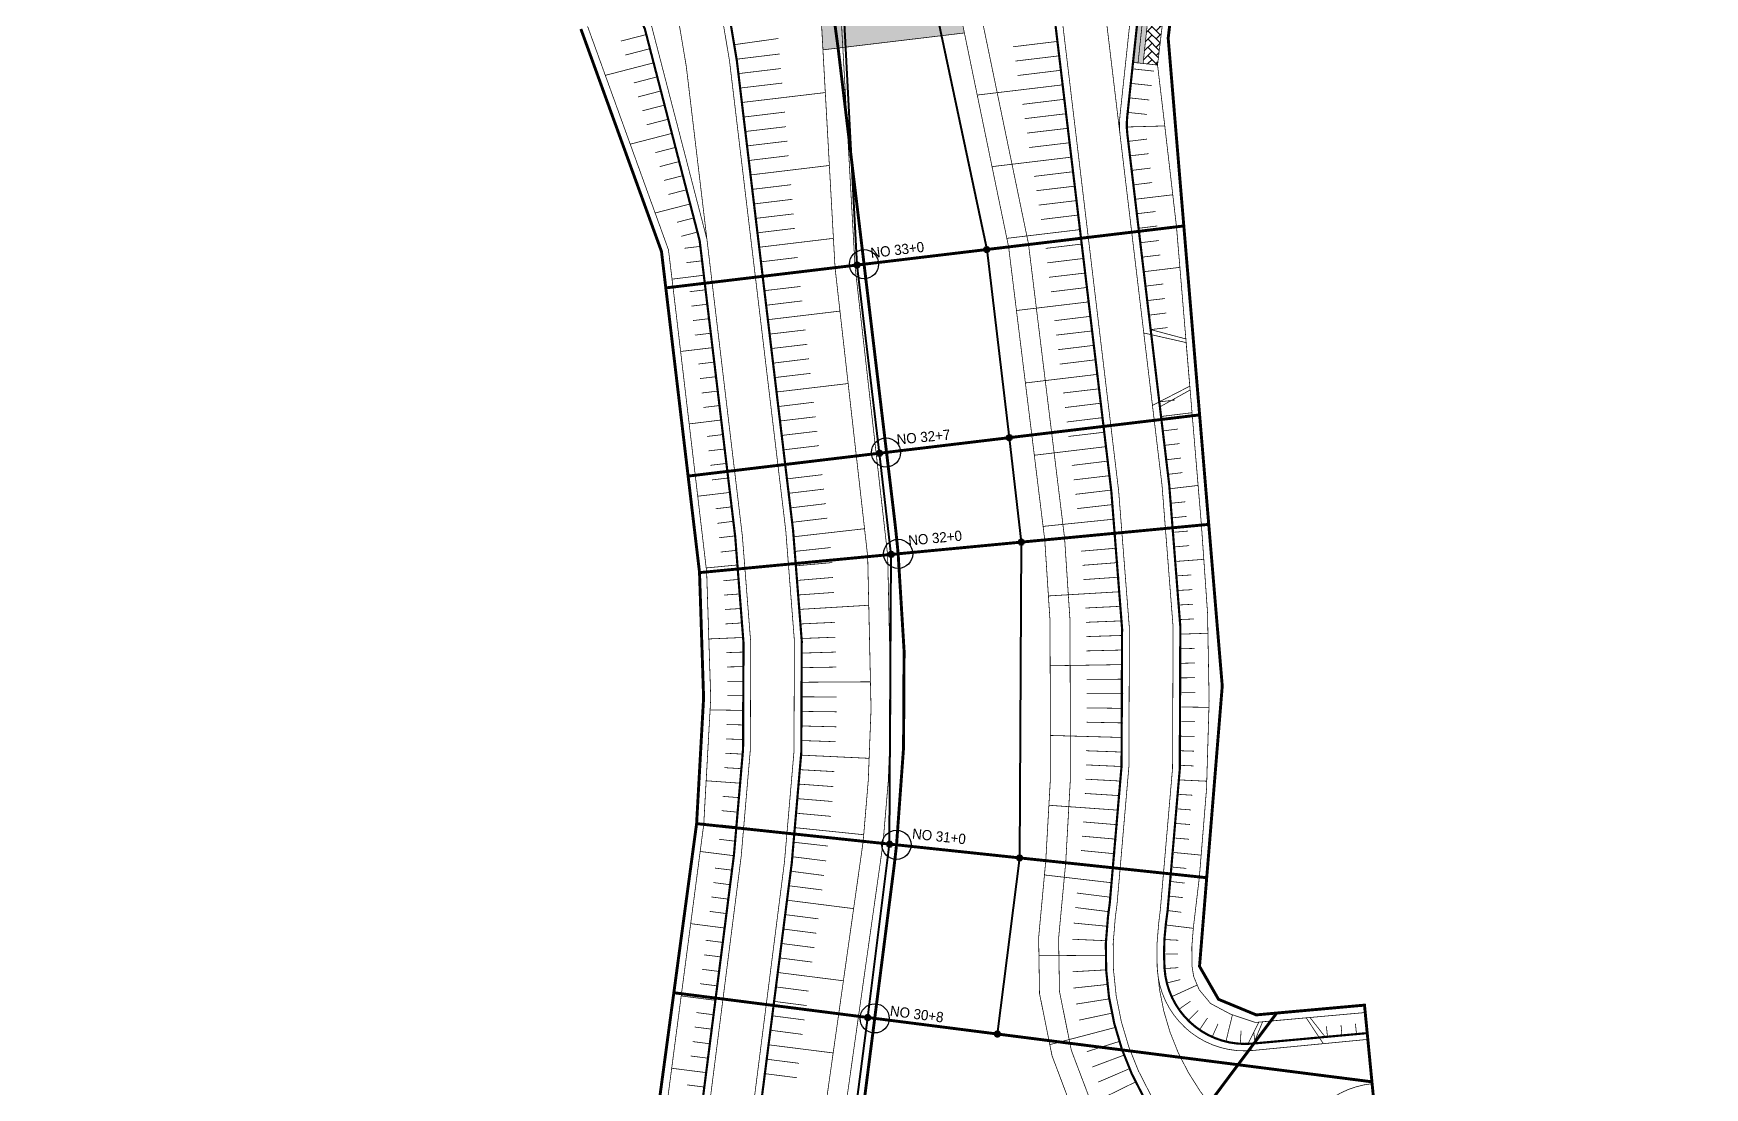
# Model space of a CAD drawing. Header units: millimetres. Extents: x -254 to 217267, y -7 to 401794.
# Drawn here: x 217037.6 to 217152.2, y 401397.3 to 401469.6 of the extents above; entities that cross this region are included whole.
import ezdxf
from ezdxf.enums import TextEntityAlignment as Align

# ---------------------------------------------------------------- set-up
doc = ezdxf.new("R2010")
doc.units = ezdxf.units.MM
doc.header["$PDMODE"] = 2
doc.header["$PDSIZE"] = 0.1
doc.linetypes.add('HIDDEN', pattern=[9.525, 6.35, -3.175])
for name, color, linetype in [('#측점', 1, 'Continuous'), ('#측점라인', 1, 'Continuous'), ('0-DEGN-가드레일', 6, 'Continuous'), ('0-DEGN-제방상단', 1, 'Continuous'), ('0-DEGN-제방하단', 6, 'Continuous'), ('0-DEGN-하상보호공', 150, 'Continuous'), ('1-블록기초 측점', 4, 'Continuous'), ('1-센터라인 측점강조', 3, 'Continuous'), ('CE-SLOP-FILL', 11, 'Continuous')]:
    doc.layers.add(name, color=color, linetype=linetype)
doc.layers.add('0-DEGN-포장선', color=254, linetype='Continuous', true_color=0xccc5e2)
doc.styles.get("Standard").update_dxf_attribs({"font": ''})
doc.styles.get('Standard').set_extended_font_data('Dotum')

# ---------------------------------------------------------------- blocks, each defined once
blk = doc.blocks.new('lblock')
at = {"color": 3, "lineweight": 100}
for p, q in [((-1.24, 0.24), (-1.39, 0.24)), ((-1.24, 0.39), (-1.24, 0.09))]:
    blk.add_line(p, q, dxfattribs=at)
blk.add_circle((-1.24, 0.24), 0.15, dxfattribs=at)
blk = doc.blocks.new('leftblock')
at = {"lineweight": 100}
blk.add_blockref('lblock', (1.24, -0.24), dxfattribs=at)
blk = doc.blocks.new('rightblock')
at = {"color": 30, "lineweight": 100, "true_color": 0xf8991e}
for p, q in [((0, 0.15), (0, -0.15)), ((0, 0), (0.15, 0))]:
    blk.add_line(p, q, dxfattribs=at)
blk.add_circle((0, 0), 0.15, dxfattribs=at)

msp = doc.modelspace()

# ---------------------------------------------------------------- hatches: boundary and pattern name
at = {"layer": '0-DEGN-제방상단', "linetype": 'Continuous'}
h = msp.add_hatch(dxfattribs=at)
h.set_pattern_fill('AR-HBONE', color=94, scale=0.1)
h.set_pattern_definition([(45, (0, 0), (0, 0.56568542495), [1.2, -0.4]), (135, (0.28284, 0.28284), (0, 0.56568542495), [1.2, -0.4])])
h.paths.add_polyline_path([(217115.18, 401480.26), (217104.62, 401504.1), (217103.72, 401503.44), (217114.18, 401479.82, -0.131517), (217114.67, 401476.65), (217113.7, 401467.53), (217114.69, 401467.42), (217115.77, 401476.53, 0.112134)])
h = msp.add_hatch(dxfattribs=at)
h.set_pattern_fill('AR-CONC', color=3, scale=0.1)
h.set_pattern_definition([(50, (217114.3857, 401476.88735), (0.71726, -0.062752), [0.075, -0.825]), (355, (217114.3857, 401476.88735), (-0.138751, 0.752192), [0.06, -0.66]), (100.4514, (217114.4455, 401476.8821), (0.578509, 0.68944), [0.06374, -0.701142]), (46.1842, (217114.3857, 401477.08735), (1.06724, -0.16552), [0.1125, -1.2375]), (96.6356, (217114.4746, 401477.0736), (0.934662, 0.97412), [0.09561, -1.051714]), (351.184, (217114.3857, 401477.0874), (0.93466, 0.97412), [0.09, -0.99]), (21, (217114.4857, 401477.03735), (0.596907, -0.402619), [0.075, -0.825]), (326, (217114.4857, 401477.03735), (0.243315, 0.72515), [0.06, -0.66]), (71.4514, (217114.53544, 401477.0038), (0.840222, 0.322531), [0.06374, -0.701142]), (37.5, (217114.3857, 401476.88735), (0.0121599, 0.3328939), [0, -0.652, 0, -0.67, 0, -0.6625]), (7.5, (217114.3857, 401476.88735), (0.2630695, 0.3944117), [0, -0.382, 0, -0.637, 0, -0.2525]), (327.5, (217114.1627, 401476.88735), (0.5338224, -0.0225549), [0, -0.25, 0, -0.78, 0, -1.035]), (317.5, (217114.0627, 401476.88735), (0.583186, 0.100105), [0, -0.325, 0, -0.518, 0, -0.735])])
h.paths.add_polyline_path([(217114.18, 401479.82), (217103.72, 401503.44), (217103.14, 401503.01), (217113.54, 401479.53, -0.131517), (217113.98, 401476.72), (217113, 401467.6), (217113.7, 401467.53), (217114.67, 401476.65, 0.131517)])
at = {"layer": '0-DEGN-하상보호공', "linetype": 'Continuous'}
h = msp.add_hatch(dxfattribs=at)
h.set_pattern_fill('HONEY', color=256, scale=5)
h.set_pattern_definition([(0, (0, 0), (0.9375, 0.54126587737), [0.625, -1.25]), (120, (0, 0), (-0.9375, 0.54126587737), [0.625, -1.25]), (60, (0, 0), (3e-16, 1.0825317547), [-1.25, 0.625])])
h.paths.add_polyline_path([(217039.78, 401514.67), (217040.43, 401526.96), (217044.41, 401526.75), (217049.96, 401525.97), (217055.44, 401524.81), (217061.02, 401522.89), (217066.45, 401520.57), (217071.65, 401517.75), (217076.58, 401514.48), (217080.74, 401510.32), (217084.75, 401506.05), (217088.31, 401501.37), (217091.37, 401496.52), (217094.28, 401491.54), (217096.73, 401486.32), (217098.69, 401480.9), (217100.25, 401475.36), (217101.44, 401469.62), (217091.73, 401468.46), (217091.45, 401473.47), (217090.08, 401478.93), (217088.07, 401484.18), (217086.18, 401488.04), (217083.98, 401491.73), (217080.81, 401495.18), (217077.17, 401498.41), (217073.39, 401501.7), (217069.48, 401504.8), (217065.97, 401507.17), (217062.27, 401509.24), (217057.35, 401511.45), (217052.2, 401513.05), (217042.52, 401514.49)])

# ---------------------------------------------------------------- linework, layer by layer
at = {"layer": '#측점라인', "color": 2, "linetype": 'Continuous', "lineweight": 30, "const_width": 0.2, "flags": 128}
for points in [[(217116.5, 401478.52), (217115.42, 401469.27), (217116.22, 401459.63), (217117.61, 401443.01), (217119.13, 401424.82), (217117.57, 401405.59), (217118.87, 401403.33), (217121.46, 401402.26), (217128.89, 401402.93), (217129.61, 401395.51)], [(217077.94, 401303.4), (217077.66, 401316.38), (217077.31, 401318.81), (217070.05, 401321.14), (217069.79, 401330.03), (217073.19, 401333.62), (217072.8, 401358.06), (217070.97, 401358.06), (217071.24, 401361.21), (217071.92, 401369.13), (217074.08, 401369.13), (217075.19, 401377.97), (217074.57, 401383.82), (217076.35, 401383.59), (217080.2, 401394.14), (217083.06, 401415.38), (217083.54, 401424), (217083.26, 401432.62), (217080.65, 401454.63), (217075.12, 401469.89)], [(217080.94, 401452.13), (217116.49, 401456.38)], [(217117.58, 401443.42), (217082.47, 401439.22)], [(217083.26, 401432.6), (217118.2, 401435.91)], [(217083.06, 401415.38), (217118.06, 401411.67)], [(217129.4, 401397.67), (217081.5, 401403.78)], [(217105.1, 401378.64), (217122.86, 401402.38)]]:
    msp.add_lwpolyline(points, dxfattribs=at)
for points in [[(217094.55, 401453.76), (217092.77, 401468.58, 0.023033), (217091.94, 401473.58)], [(217096.89, 401433.89, 0.006209), (217096.63, 401436.36), (217094.55, 401453.76)], [(217096.78, 401413.93, 0.050042), (217096.89, 401433.89)], [(217094.27, 401394.09), (217096.53, 401411.81, 0.005317), (217096.78, 401413.93)]]:
    msp.add_lwpolyline(points, format="xyb", dxfattribs=at)
at = {"layer": '#측점라인', "color": 2, "linetype": 'Continuous', "lineweight": 30}
for centre in [(217094.55, 401453.76), (217096.06, 401440.84), (217096.89, 401433.89), (217096.78, 401413.93)]:
    msp.add_circle(centre, 1, dxfattribs=at)
at = {"lineweight": 40}
for points in [[(217095.32, 401485.67), (217098.67, 401475.02), (217102.97, 401454.76), (217104.51, 401441.85), (217105.34, 401434.69), (217105.22, 401413.03), (217103.69, 401400.94)], [(217085.26, 401334.3), (217085.14, 401341.47), (217084.61, 401354.64), (217087.06, 401374.83), (217089.12, 401381.64), (217093.79, 401394.15), (217094.8, 401402.08), (217096.3, 401413.97), (217096.41, 401433.85), (217095.61, 401440.79), (217094.07, 401453.7), (217093.03, 401473.81), (217090.04, 401483.54), (217090.03, 401483.54)]]:
    msp.add_lwpolyline(points, dxfattribs=at)
at = {"layer": '0-DEGN-가드레일', "linetype": 'HIDDEN', "const_width": 0.05}
msp.add_lwpolyline([(217103.4, 401503.29), (217113.86, 401479.68, -0.131517), (217114.32, 401476.69), (217113.35, 401467.56)], format="xyb", dxfattribs=at)
at = {"layer": '0-DEGN-제방상단', "color": 3, "linetype": 'Continuous'}
for points, const_width in [([(217116.71, 401392.56), (217115.88, 401393.55, -0.210591), (217111.29, 401409.01), (217111.41, 401409.92, 0.061603), (217111.52, 401438.15), (217107.66, 401470.37, 0.370717), (217040.37, 401532.01), (216993.17, 401533.51, -0.301969), (216970.62, 401549.54), (216968.18, 401555.91, 0.092973), (216944.61, 401594.22), (216891.48, 401652.76, -0.071883), (216869.41, 401685.49), (216864.7, 401694.83, 0.296181), (216859.58, 401697.84), (216857.33, 401697.6)], 0.15), ([(217053.06, 401554.58), (217054.49, 401538.03, 0.311226), (217058.46, 401533.21, -0.132923), (217091.58, 401513.26, -0.001521), (217091.89, 401512.93), (217103.14, 401503.01), (217113.54, 401479.53, -0.131517), (217113.98, 401476.72), (217112.61, 401463.89, 0.056378), (217112.62, 401462.65), (217115.49, 401438.62, -0.061603), (217115.38, 401409.41), (217115.26, 401408.51, 0.048164), (217115.17, 401405.43, 0.420088), (217121.19, 401400.29), (217129.07, 401401.01)], 0.15), ([(217103.72, 401503.44), (217114.18, 401479.82, -0.131517), (217114.67, 401476.65), (217113.7, 401467.53)], 0.05)]:
    msp.add_lwpolyline(points, format="xyb", dxfattribs=dict(at, const_width=const_width))
at = {"layer": '0-DEGN-제방상단', "color": 3, "ltscale": 0.1, "const_width": 0.15}
for points in [[(217087.17, 401393.73, -0.057052), (217086.62, 401391.52), (217082.65, 401380.8, 0.050522), (217081.64, 401376.9), (217079.14, 401360.7, 0.045495), (217078.91, 401357.07), (217080.04, 401318.13), (217078.91, 401357.07, -0.045495), (217079.14, 401360.7), (217081.64, 401376.9, -0.050522), (217082.65, 401380.8), (217086.62, 401391.52, 0.057052), (217087.17, 401393.73), (217089.59, 401412.68, 0.061603), (217089.68, 401435.51), (217085.82, 401467.73, 0.370717), (217039.68, 401510), (216992.47, 401511.5, -0.301969), (216950.07, 401541.65), (216947.63, 401548.01, 0.092973), (216928.31, 401579.42), (216875.19, 401637.95, -0.071883), (216849.6, 401675.9), (216840.03, 401695.54)], [(217075.62, 401332.7), (217074.92, 401356.98, -0.045495), (217075.19, 401361.33), (217077.68, 401377.53, -0.050522), (217078.9, 401382.21), (217082.87, 401392.93, 0.057052), (217083.2, 401394.26), (217085.62, 401413.21, 0.061603), (217085.71, 401435.06), (217083.27, 401455.37), (217079.51, 401469.89), (217076.12, 401477.54, 0.305351), (217070.92, 401480.81), (217061.6, 401480.51), (217059.2, 401480.32)]]:
    msp.add_lwpolyline(points, format="xyb", dxfattribs=at)
at = {"layer": '0-DEGN-제방상단', "color": 3, "linetype": 'Continuous', "const_width": 0.05}
for points in [[(217114.69, 401467.42), (217113, 401467.6)], [(217114.22, 401449.27), (217116.63, 401448.63)], [(217116.93, 401445.13), (217114.85, 401443.97)], [(217120.89, 401400.27), (217121.64, 401401.76)], [(217125.15, 401402.08), (217126.19, 401400.75)]]:
    msp.add_lwpolyline(points, dxfattribs=at)
at = {"layer": '0-DEGN-제방상단', "ltscale": 0.1, "const_width": 0.05}
msp.add_lwpolyline([(217083.32, 401455, 0.000002), (217083.32, 401455)], format="xyb", dxfattribs=at)
at = {"layer": '0-DEGN-제방하단', "linetype": 'Continuous', "lineweight": 30, "const_width": 0.05}
for points in [[(217115.77, 401476.53), (217114.69, 401467.42), (217115.18, 401463.29), (217115.99, 401456.32), (217117.7, 401435.86), (217118.12, 401429.83), (217118.23, 401423.79), (217118.05, 401417.75), (217117.56, 401411.72), (217117.15, 401408.27), (217117.04, 401406.91), (217117.06, 401405.56), (217117.17, 401404.89), (217117.55, 401403.98), (217118.33, 401403.04), (217119.68, 401402.32), (217121.4, 401401.74), (217125.9, 401402.15), (217128.93, 401402.42), (217129.08, 401401.01)], [(217084.3, 401316.97), (217083.77, 401334.29), (217083.18, 401354.72), (217083.11, 401357.21), (217083.14, 401358.65), (217083.29, 401360.08), (217085.69, 401375), (217086.09, 401377.3), (217086.4, 401378.46), (217090.94, 401390.92), (217091.44, 401392.99), (217091.69, 401394.42), (217094.49, 401414.17), (217094.84, 401418.35), (217095.03, 401423.25), (217094.8, 401433.7), (217092.56, 401453.52), (217091.45, 401473.47)], [(217085.68, 401317.01), (217085.14, 401334.33), (217084.55, 401354.76), (217084.48, 401357.22), (217084.51, 401358.56), (217084.65, 401359.89), (217087.04, 401374.78), (217087.43, 401377.01), (217087.71, 401378.04), (217092.26, 401390.52), (217092.79, 401392.71), (217093.04, 401394.2), (217095.85, 401414.02), (217096.21, 401418.27), (217096.4, 401423.24), (217096.17, 401433.79), (217093.93, 401453.63), (217092.81, 401473.68)], [(217073.69, 401333.43), (217073.67, 401334.2), (217073.37, 401355.2), (217073.32, 401356.93), (217073.36, 401359.28), (217075.47, 401376.28), (217075.83, 401378.54), (217076.38, 401380.76), (217076.2, 401381.74), (217080.68, 401394), (217080.98, 401395.78), (217083.55, 401415.33), (217084.03, 401423.99), (217083.75, 401432.65), (217081.44, 401452.19), (217081.13, 401454.74), (217075.58, 401470.07)]]:
    msp.add_lwpolyline(points, dxfattribs=at)
at = {"layer": '0-DEGN-제방하단', "linetype": 'Continuous', "lineweight": 30, "ltscale": 3, "const_width": 0.05}
msp.add_lwpolyline([(217100.25, 401475.36), (217104.47, 401454.94), (217106.95, 401434.84), (217107.31, 401429.33), (217107.33, 401423.83), (217107.33, 401418.34), (217107.02, 401412.84), (217106.53, 401407.56), (217106.59, 401403.73), (217107.45, 401399.46), (217108.7, 401396.14), (217109.69, 401394.21), (217110.11, 401393.51, 0.18257), (217115.19, 401391.27), (217115.19, 401391.27)], format="xyb", dxfattribs=at)
at = {"layer": '0-DEGN-제방하단', "linetype": 'Continuous', "lineweight": 30, "const_width": 0.05}
msp.add_lwpolyline([(217101.58, 401475.69), (217105.83, 401455.17), (217108.31, 401434.97), (217108.68, 401429.37), (217108.7, 401423.84), (217108.7, 401418.3), (217108.39, 401412.74), (217107.9, 401407.5), (217107.96, 401403.88), (217108.77, 401399.84), (217109.96, 401396.7), (217110.89, 401394.88), (217111.19, 401394.37, 0.175849), (217115.26, 401392.64, 0.175849)], format="xyb", dxfattribs=at)
at = {"layer": '0-DEGN-포장선', "const_width": 0.05, "flags": 128}
for points in [[(217152.2, 401364.48, -0.298866), (217127.51, 401378.91), (217126.12, 401381.51, 0.053561), (217123.67, 401385.14), (217116.26, 401393.87, -0.210591), (217111.79, 401408.95), (217111.91, 401409.85, 0.061603), (217112.02, 401438.2), (217108.16, 401470.42, 0.370717), (217040.39, 401532.51), (216993.18, 401534.01, -0.301969), (216971.08, 401549.72), (216968.64, 401556.09, 0.092973), (216944.98, 401594.56), (216891.85, 401653.1, -0.071891), (216869.86, 401685.71), (216863.25, 401698.84)], [(217152.2, 401364.48), (217143.67, 401368.59, -0.201789), (217130.16, 401380.32), (217128.77, 401382.92, 0.053561), (217125.95, 401387.08), (217118.55, 401395.81, -0.210591), (217114.77, 401408.57), (217114.88, 401409.47, 0.061603), (217115, 401438.56), (217111.14, 401470.78, 0.370717), (217040.49, 401535.51), (216993.28, 401537, -0.301969), (216973.88, 401550.8), (216971.44, 401557.16, 0.092973), (216947.2, 401596.57), (216894.07, 401655.11, -0.071936), (216872.55, 401687.03), (216866.41, 401699.23)], [(217079.53, 401318.34), (217078.41, 401357.08, -0.045495), (217078.65, 401360.79), (217081.14, 401376.99, -0.050522), (217082.18, 401380.99), (217086.16, 401391.71, 0.057052), (217086.67, 401393.81), (217089.09, 401412.76, 0.061603), (217089.18, 401435.47), (217085.32, 401467.69, 0.370717), (217039.66, 401509.52), (216992.46, 401511.02, -0.295673), (216950.01, 401540.47, -0.295673)], [(217076.5, 401319.33), (217075.42, 401356.99, -0.045495), (217075.68, 401361.25), (217078.18, 401377.45, -0.050522), (217079.37, 401382.04), (217083.34, 401392.76, 0.057052), (217083.7, 401394.19), (217086.12, 401413.14, 0.061603), (217086.2, 401435.11), (217082.35, 401467.34, 0.370717), (217039.57, 401506.52), (216992.36, 401508.02, -0.220096), (216954.46, 401527.03, -0.220096)], [(217112.12, 401462.6, -0.056378), (217112.11, 401463.94), (217113.48, 401476.78, 0.131517), (217113.08, 401479.33), (217102.72, 401502.71), (217091.54, 401512.57)], [(217129.11, 401400.58), (217121.23, 401399.82, -0.423344), (217114.67, 401405.4)], [(217125.43, 401387.69, -0.603965), (217129.4, 401397.54)]]:
    msp.add_lwpolyline(points, format="xyb", dxfattribs=at)
at = {"layer": '0-DEGN-포장선', "linetype": 'Continuous', "const_width": 0.05}
msp.add_lwpolyline([(217113.08, 401479.33), (217102.72, 401502.71), (217091.54, 401512.57, -0.161084), (217111.14, 401470.78), (217112.12, 401462.6, -0.056378), (217112.11, 401463.94), (217113.48, 401476.78, 0.131517)], format="xyb", close=True, dxfattribs=at)
msp.add_lwpolyline([(217083.77, 401455.46), (217079.98, 401470.06), (217076.58, 401477.74, 0.305351), (217070.91, 401481.31), (217061.59, 401481.01)], format="xyb", dxfattribs=at)
at = {"layer": '0-DEGN-포장선', "const_width": 0.05, "flags": 128}
for points in [[(217113.74, 401449.04), (217116.65, 401448.38), (217116.9, 401445.39), (217114.34, 401444.07)], [(217121.08, 401399.81), (217121.9, 401401.79), (217124.89, 401402.06), (217126.06, 401400.29)]]:
    msp.add_lwpolyline(points, dxfattribs=at)
at = {"layer": '0-DEGN-포장선', "linetype": 'Continuous', "const_width": 0.05}
msp.add_lwpolyline([(217129.4, 401397.54), (217129.11, 401400.58)], dxfattribs=at)
msp.add_lwpolyline([(217129.4, 401397.54), (217129.11, 401400.58)], dxfattribs=at)
at = {"layer": '0-DEGN-하상보호공', "linetype": 'Continuous', "const_width": 0.05}
msp.add_lwpolyline([(217101.44, 401469.62), (217091.73, 401468.46), (217091.45, 401473.47)], dxfattribs=at)
msp.add_lwpolyline([(217101.44, 401469.62), (217091.73, 401468.46), (217091.45, 401473.47)], dxfattribs=at)
at = {"layer": '1-블록기초 측점'}
for p in [(217102.97, 401454.76), (217094.07, 401453.7), (217104.51, 401441.86), (217095.61, 401440.79), (217096.41, 401433.85), (217105.34, 401434.69), (217096.3, 401413.97), (217105.22, 401413.03), (217094.8, 401402.08), (217103.7, 401400.95)]:
    msp.add_point(p, dxfattribs=at)
at = {"layer": '1-센터라인 측점강조', "color": 2}
msp.add_circle((217095.28, 401402.02), 1, dxfattribs=at)
at = {"layer": 'CE-SLOP-FILL', "linetype": 'Continuous', "const_width": 0.05}
for points in [[(217079.61, 401469.51), (217077.86, 401469.06)], [(217079.86, 401468.54), (217078.16, 401468.1)], [(217085.68, 401468.82), (217088.67, 401469.24)], [(217107.82, 401469.04), (217104.77, 401468.67)], [(217080.11, 401467.57), (217076.79, 401466.71)], [(217085.81, 401467.82), (217088.77, 401468.18)], [(217085.93, 401466.83), (217088.86, 401467.18)], [(217107.94, 401468.05), (217104.93, 401467.69)], [(217112.96, 401467.16), (217114.44, 401467)], [(217080.36, 401466.61), (217078.75, 401466.19)], [(217086.05, 401465.84), (217088.94, 401466.18)], [(217108.18, 401466.06), (217102.32, 401465.36)], [(217108.06, 401467.06), (217105.09, 401466.7)], [(217112.85, 401466.16), (217114.29, 401466.01)], [(217080.61, 401465.64), (217079.04, 401465.23)], [(217086.17, 401464.85), (217091.89, 401465.53)], [(217108.3, 401465.07), (217105.41, 401464.72)], [(217112.74, 401465.17), (217114.13, 401465.02)], [(217080.86, 401464.67), (217079.34, 401464.28)], [(217081.11, 401463.7), (217079.64, 401463.32)], [(217086.29, 401463.85), (217089.12, 401464.19)], [(217108.42, 401464.08), (217105.57, 401463.74)], [(217112.64, 401464.17), (217113.97, 401464.03)], [(217081.37, 401462.73), (217078.5, 401461.99)], [(217086.41, 401462.86), (217089.2, 401463.19)], [(217108.54, 401463.08), (217105.73, 401462.75)], [(217112.58, 401463.17), (217115.18, 401463.24)], [(217081.62, 401461.77), (217080.23, 401461.41)], [(217086.52, 401461.87), (217089.29, 401462.2)], [(217108.66, 401462.09), (217105.89, 401461.76)], [(217112.67, 401462.18), (217113.97, 401462.34)], [(217081.87, 401460.8), (217080.53, 401460.45)], [(217086.64, 401460.87), (217089.38, 401461.2)], [(217086.76, 401459.88), (217092.17, 401460.53)], [(217108.77, 401461.1), (217103.34, 401460.45)], [(217112.79, 401461.19), (217114.09, 401461.34)], [(217112.91, 401460.19), (217114.21, 401460.35)], [(217082.12, 401459.83), (217080.82, 401459.5)], [(217086.88, 401458.89), (217089.55, 401459.21)], [(217108.89, 401460.1), (217106.22, 401459.78)], [(217109.01, 401459.11), (217106.38, 401458.8)], [(217113.03, 401459.2), (217114.32, 401459.36)], [(217082.37, 401458.86), (217081.12, 401458.54)], [(217087, 401457.89), (217089.64, 401458.21)], [(217109.13, 401458.12), (217106.54, 401457.81)], [(217113.15, 401458.21), (217115.74, 401458.52)], [(217082.62, 401457.89), (217080.22, 401457.27)], [(217082.87, 401456.93), (217081.71, 401456.63)], [(217087.12, 401456.9), (217089.73, 401457.21)], [(217109.25, 401457.13), (217106.7, 401456.82)], [(217113.27, 401457.22), (217114.56, 401457.37)], [(217083.12, 401455.96), (217082.01, 401455.67)], [(217087.24, 401455.91), (217089.82, 401456.22)], [(217109.37, 401456.13), (217104.35, 401455.53)], [(217113.39, 401456.22), (217114.68, 401456.38)], [(217083.32, 401454.98), (217082.23, 401454.85)], [(217087.36, 401454.92), (217092.45, 401455.53)], [(217109.49, 401455.14), (217107.01, 401454.84)], [(217113.5, 401455.23), (217114.78, 401455.38)], [(217083.44, 401453.99), (217082.35, 401453.86)], [(217087.48, 401453.92), (217089.99, 401454.22)], [(217109.61, 401454.15), (217107.13, 401453.85)], [(217113.62, 401454.24), (217114.88, 401454.39)], [(217113.74, 401453.24), (217116.22, 401453.54)], [(217083.56, 401453), (217081.37, 401452.73)], [(217087.59, 401452.93), (217090.08, 401453.23)], [(217087.71, 401451.94), (217090.19, 401452.23)], [(217109.72, 401453.15), (217107.25, 401452.86)], [(217113.86, 401452.25), (217115.08, 401452.4)], [(217083.68, 401452), (217082.58, 401451.87)], [(217087.83, 401450.94), (217090.31, 401451.24)], [(217109.96, 401451.17), (217105.01, 401450.58)], [(217109.84, 401452.16), (217107.37, 401451.86)], [(217113.98, 401451.26), (217115.19, 401451.4)], [(217083.8, 401451.01), (217082.7, 401450.88)], [(217083.91, 401450.02), (217082.82, 401449.89)], [(217087.95, 401449.95), (217092.9, 401450.54)], [(217110.08, 401450.18), (217107.61, 401449.88)], [(217114.1, 401450.26), (217115.29, 401450.41)], [(217084.03, 401449.02), (217082.94, 401448.89)], [(217088.07, 401448.96), (217090.54, 401449.25)], [(217110.2, 401449.18), (217107.73, 401448.89)], [(217114.22, 401449.27), (217115.39, 401449.41)], [(217084.15, 401448.03), (217081.96, 401447.77)], [(217088.19, 401447.97), (217090.65, 401448.26)], [(217110.32, 401448.19), (217107.85, 401447.89)], [(217084.27, 401447.04), (217083.18, 401446.91)], [(217088.31, 401446.97), (217090.77, 401447.27)], [(217110.44, 401447.2), (217107.97, 401446.9)], [(217084.39, 401446.04), (217083.29, 401445.91)], [(217088.43, 401445.98), (217090.89, 401446.27)], [(217088.55, 401444.99), (217093.46, 401445.57)], [(217110.56, 401446.2), (217105.62, 401445.61)], [(217084.51, 401445.05), (217083.41, 401444.92)], [(217088.66, 401443.99), (217091.12, 401444.29)], [(217110.68, 401445.21), (217108.21, 401444.92)], [(217110.79, 401444.22), (217108.33, 401443.92)], [(217114.81, 401444.31), (217115.89, 401444.44)], [(217084.75, 401443.07), (217082.55, 401442.8)], [(217084.63, 401444.06), (217083.53, 401443.93)], [(217088.78, 401443), (217091.23, 401443.29)], [(217110.91, 401443.23), (217108.45, 401442.93)], [(217114.93, 401443.31), (217117.06, 401443.57)], [(217084.87, 401442.07), (217083.77, 401441.94)], [(217088.9, 401442.01), (217091.35, 401442.3)], [(217111.03, 401442.23), (217108.57, 401441.94)], [(217115.05, 401442.32), (217116.09, 401442.45)], [(217084.98, 401441.08), (217083.88, 401440.95)], [(217089.02, 401441.02), (217091.46, 401441.31)], [(217111.15, 401441.24), (217106.23, 401440.65)], [(217115.17, 401441.33), (217116.2, 401441.45)], [(217085.1, 401440.09), (217084, 401439.96)], [(217089.14, 401440.02), (217094.02, 401440.61)], [(217111.27, 401440.25), (217108.81, 401439.95)], [(217115.29, 401440.34), (217116.3, 401440.46)], [(217085.22, 401439.09), (217084.12, 401438.96)], [(217089.26, 401439.03), (217091.7, 401439.32)], [(217111.39, 401439.25), (217108.93, 401438.96)], [(217115.41, 401439.34), (217116.4, 401439.46)], [(217115.52, 401438.35), (217117.47, 401438.58)], [(217085.34, 401438.1), (217083.14, 401437.84)], [(217089.38, 401438.04), (217091.81, 401438.33)], [(217089.5, 401437.04), (217091.93, 401437.33)], [(217111.51, 401438.26), (217109.05, 401437.97)], [(217111.62, 401437.27), (217109.17, 401436.99)], [(217115.64, 401437.36), (217116.6, 401437.46)], [(217085.46, 401437.11), (217084.36, 401436.98)], [(217089.61, 401436.05), (217092.04, 401436.34)], [(217111.73, 401436.27), (217106.83, 401435.77)], [(217115.74, 401436.36), (217116.69, 401436.46)], [(217085.58, 401436.12), (217084.48, 401435.98)], [(217085.7, 401435.12), (217084.59, 401434.99)], [(217089.73, 401435.06), (217094.58, 401435.61)], [(217111.83, 401435.28), (217109.39, 401435.05)], [(217115.84, 401435.37), (217116.78, 401435.45)], [(217085.81, 401434.13), (217084.71, 401434.01)], [(217089.84, 401434.06), (217092.27, 401434.32)], [(217111.92, 401434.28), (217109.46, 401434.07)], [(217115.92, 401434.37), (217116.86, 401434.45)], [(217085.91, 401433.13), (217083.72, 401432.92)], [(217089.94, 401433.07), (217092.37, 401433.29)], [(217112, 401433.29), (217109.54, 401433.1)], [(217116, 401433.37), (217117.86, 401433.51)], [(217086.01, 401432.14), (217084.89, 401432.04)], [(217090.03, 401432.07), (217092.43, 401432.27)], [(217112.07, 401432.29), (217109.6, 401432.12)], [(217116.07, 401432.38), (217117, 401432.44)], [(217086.09, 401431.14), (217084.95, 401431.06)], [(217090.1, 401431.07), (217092.48, 401431.24)], [(217112.13, 401431.29), (217107.2, 401431)], [(217116.14, 401431.38), (217117.07, 401431.43)], [(217116.19, 401430.38), (217117.13, 401430.43)], [(217086.16, 401430.14), (217085, 401430.07)], [(217090.17, 401430.08), (217094.87, 401430.36)], [(217112.19, 401430.29), (217109.73, 401430.17)], [(217112.24, 401429.29), (217109.77, 401429.19)], [(217116.23, 401429.38), (217117.18, 401429.42)], [(217086.26, 401428.15), (217083.9, 401428.05)], [(217086.21, 401429.15), (217085.04, 401429.08)], [(217090.22, 401429.08), (217092.56, 401429.19)], [(217090.27, 401428.08), (217092.59, 401428.17)], [(217112.27, 401428.29), (217109.8, 401428.21)], [(217116.27, 401428.38), (217118.14, 401428.44)], [(217086.3, 401427.15), (217085.11, 401427.11)], [(217090.3, 401427.08), (217092.62, 401427.15)], [(217112.3, 401427.29), (217109.81, 401427.23)], [(217116.3, 401427.38), (217117.23, 401427.4)], [(217086.32, 401426.15), (217085.14, 401426.13)], [(217090.32, 401426.08), (217092.64, 401426.12)], [(217112.32, 401426.29), (217107.33, 401426.21)], [(217116.32, 401426.38), (217117.25, 401426.4)], [(217086.33, 401425.15), (217085.17, 401425.14)], [(217090.33, 401425.08), (217094.99, 401425.11)], [(217112.33, 401425.29), (217109.83, 401425.28)], [(217116.33, 401425.38), (217117.27, 401425.39)], [(217086.34, 401424.15), (217085.18, 401424.15)], [(217090.34, 401424.08), (217092.67, 401424.07)], [(217112.34, 401424.29), (217109.83, 401424.3)], [(217116.34, 401424.38), (217117.28, 401424.38)], [(217086.33, 401423.15), (217083.99, 401423.18)], [(217090.33, 401423.08), (217092.67, 401423.05)], [(217112.33, 401423.29), (217109.83, 401423.32)], [(217116.32, 401422.38), (217117.25, 401422.37)], [(217116.33, 401423.38), (217118.22, 401423.36)], [(217086.31, 401422.15), (217085.12, 401422.18)], [(217090.3, 401422.08), (217092.64, 401422.02)], [(217112.29, 401421.29), (217107.33, 401421.43)], [(217112.32, 401422.29), (217109.82, 401422.34)], [(217116.3, 401421.38), (217117.23, 401421.36)], [(217086.23, 401420.15), (217085.03, 401420.21)], [(217086.27, 401421.15), (217085.08, 401421.19)], [(217090.23, 401420.08), (217094.9, 401419.86)], [(217090.27, 401421.08), (217092.61, 401421)], [(217112.26, 401420.29), (217109.79, 401420.38)], [(217116.27, 401420.38), (217117.2, 401420.35)], [(217086.18, 401419.15), (217084.97, 401419.22)], [(217090.18, 401419.08), (217092.52, 401418.95)], [(217112.22, 401419.3), (217109.77, 401419.41)], [(217116.23, 401419.38), (217117.16, 401419.34)], [(217086.11, 401418.15), (217083.72, 401418.32)], [(217090.12, 401418.09), (217092.45, 401417.92)], [(217112.17, 401418.3), (217109.75, 401418.43)], [(217116.18, 401418.38), (217118.06, 401418.29)], [(217086.03, 401417.16), (217084.85, 401417.25)], [(217090.04, 401417.09), (217092.37, 401416.9)], [(217112.04, 401416.3), (217107.23, 401416.64)], [(217112.11, 401417.3), (217109.7, 401417.45)], [(217116.12, 401417.39), (217117.07, 401417.33)], [(217085.95, 401416.16), (217084.78, 401416.27)], [(217089.96, 401416.09), (217092.29, 401415.88)], [(217111.97, 401415.3), (217109.57, 401415.5)], [(217116.06, 401416.39), (217116.99, 401416.32)], [(217085.85, 401415.17), (217084.7, 401415.29)], [(217089.86, 401415.1), (217094.53, 401414.62)], [(217111.89, 401414.31), (217109.51, 401414.52)], [(217115.91, 401414.39), (217116.84, 401414.31)], [(217115.99, 401415.39), (217116.92, 401415.32)], [(217085.62, 401413.18), (217083.31, 401413.47)], [(217085.74, 401414.17), (217084.59, 401414.31)], [(217089.76, 401414.1), (217092.08, 401413.84)], [(217111.79, 401413.31), (217109.43, 401413.54)], [(217115.82, 401413.4), (217117.68, 401413.22)], [(217085.49, 401412.19), (217084.33, 401412.33)], [(217089.51, 401412.12), (217091.81, 401411.82)], [(217089.64, 401413.11), (217091.95, 401412.82)], [(217111.69, 401412.32), (217109.35, 401412.57)], [(217115.72, 401412.4), (217116.66, 401412.31)], [(217085.36, 401411.19), (217084.2, 401411.34)], [(217089.39, 401411.12), (217091.68, 401410.83)], [(217111.58, 401411.32), (217106.93, 401411.86)], [(217115.62, 401411.41), (217116.56, 401411.3)], [(217085.24, 401410.2), (217084.08, 401410.35)], [(217089.26, 401410.13), (217093.83, 401409.55)], [(217111.46, 401410.33), (217109.15, 401410.62)], [(217115.5, 401410.41), (217116.44, 401410.3)], [(217085.11, 401409.21), (217083.95, 401409.36)], [(217089.13, 401409.14), (217091.41, 401408.85)], [(217111.34, 401409.34), (217109.04, 401409.63)], [(217115.38, 401409.42), (217116.32, 401409.3)], [(217084.98, 401408.22), (217082.65, 401408.52)], [(217089.01, 401408.15), (217091.28, 401407.86)], [(217111.22, 401408.34), (217108.93, 401408.56)], [(217115.25, 401408.43), (217117.14, 401408.2)], [(217084.73, 401406.24), (217083.56, 401406.38)], [(217084.86, 401407.23), (217083.69, 401407.38)], [(217088.88, 401407.16), (217091.15, 401406.87)], [(217111.13, 401406.35), (217106.55, 401406.32)], [(217111.15, 401407.35), (217108.84, 401407.45)], [(217115.13, 401406.43), (217116.09, 401406.44)], [(217115.16, 401407.43), (217116.12, 401407.38)], [(217084.6, 401405.24), (217083.43, 401405.39)], [(217088.63, 401405.17), (217093.13, 401404.6)], [(217088.75, 401406.17), (217091.01, 401405.88)], [(217111.17, 401405.35), (217108.87, 401405.22)], [(217115.17, 401405.44), (217116.12, 401405.5)], [(217084.48, 401404.25), (217083.3, 401404.4)], [(217088.5, 401404.18), (217090.75, 401403.89)], [(217111.25, 401404.35), (217108.92, 401404.1)], [(217115.33, 401404.45), (217116.25, 401404.68)], [(217115.66, 401403.51), (217117.41, 401404.31)], [(217084.35, 401403.26), (217082, 401403.56)], [(217088.37, 401403.19), (217090.61, 401402.9)], [(217111.38, 401403.36), (217109.09, 401403)], [(217116.15, 401402.64), (217116.95, 401403.2)], [(217084.22, 401402.27), (217083.05, 401402.42)], [(217088.25, 401402.2), (217090.48, 401401.91)], [(217111.56, 401402.38), (217109.31, 401401.9)], [(217116.8, 401401.88), (217117.48, 401402.56)], [(217117.57, 401401.24), (217118.12, 401402.05)], [(217119.38, 401400.43), (217119.83, 401402.27)], [(217129.07, 401401.01), (217128.99, 401401.83)], [(217084.1, 401401.28), (217082.92, 401401.43)], [(217088.12, 401401.21), (217090.34, 401400.92)], [(217111.79, 401401.4), (217107.3, 401400.22)], [(217118.44, 401400.75), (217118.84, 401401.65)], [(217120.37, 401400.28), (217120.42, 401401.17)], [(217121.37, 401400.31), (217121.3, 401401.05)], [(217126.35, 401400.76), (217126.28, 401401.47)], [(217127.34, 401400.85), (217127.28, 401401.56)], [(217128.34, 401400.94), (217128.27, 401401.65)], [(217083.84, 401399.29), (217082.66, 401399.44)], [(217083.97, 401400.28), (217082.79, 401400.43)], [(217087.99, 401400.21), (217092.43, 401399.65)], [(217112.07, 401400.44), (217109.84, 401399.74)], [(217112.39, 401399.5), (217110.22, 401398.69)], [(217083.72, 401398.3), (217081.35, 401398.6)], [(217087.87, 401399.22), (217090.08, 401398.94)], [(217112.76, 401398.57), (217110.62, 401397.65)], [(217083.59, 401397.31), (217082.4, 401397.46)], [(217087.74, 401398.23), (217089.94, 401397.95)], [(217113.18, 401397.66), (217111.08, 401396.63)]]:
    msp.add_lwpolyline(points, dxfattribs=at)

# ---------------------------------------------------------------- block references
at = {"layer": '#측점', "lineweight": 100}
for p in [(217094.07, 401453.7), (217095.61, 401440.79), (217096.41, 401433.85), (217096.3, 401413.97), (217094.8, 401402.08)]:
    msp.add_blockref('leftblock', p, dxfattribs=at)
at = {"lineweight": 100}
for p in [(217102.97, 401454.76), (217104.51, 401441.86), (217105.34, 401434.69), (217105.22, 401413.03), (217103.7, 401400.95)]:
    msp.add_blockref('rightblock', p, dxfattribs=at)

# ---------------------------------------------------------------- texts
at = {"layer": '#측점', "color": 4, "linetype": 'Continuous'}
for s, rotation, p in [('NO 33+0', 6.8251, (217095, 401454.52)), ('NO 32+7', 5.4022, (217096.79, 401441.73)), ('NO 32+0', 5.4022, (217097.59, 401434.8)), ('NO 31+0', 353.943, (217097.86, 401414.7)), ('NO 30+8', 352.7246, (217096.34, 401402.55))]:
    msp.add_text(s, height=0.7, rotation=rotation, dxfattribs=at).set_placement(p, align=Align.MIDDLE_LEFT)

doc.saveas('drawing.dxf')
